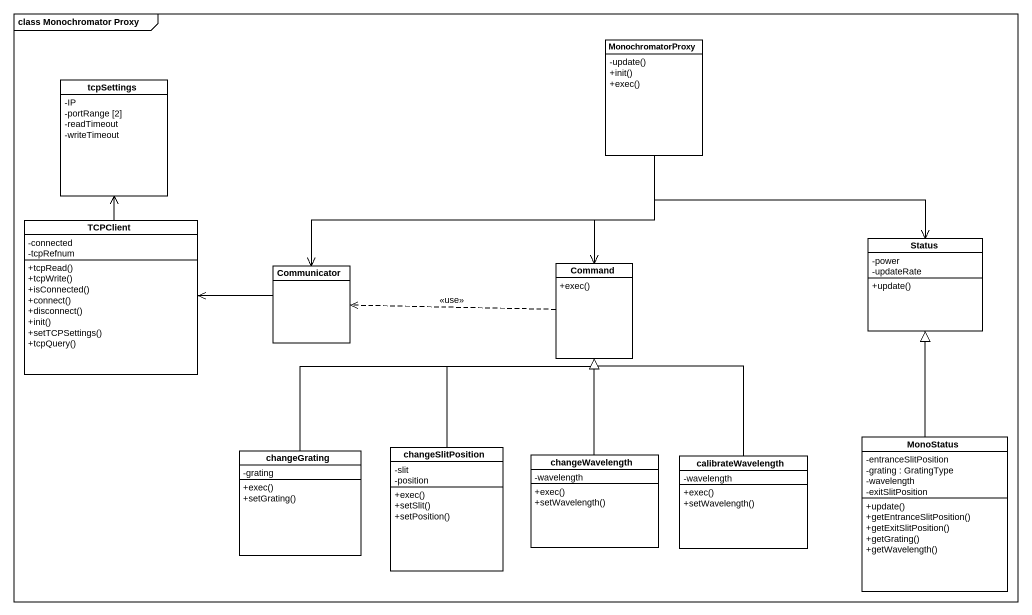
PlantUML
@startuml
mainframe class Monochromator Proxy
hide circle
hide empty members
skinparam classAttributeIconSize 0
class MonochromatorProxy {
  -update()
  +init()
  +exec()
}
class tcpSettings {
  -IP
  -portRange [2]
  -readTimeout
  -writeTimeout
}
class TCPClient {
  -connected
  -tcpRefnum
  +tcpRead()
  +tcpWrite()
  +isConnected()
  +connect()
  +disconnect()
  +init()
  +setTCPSettings()
  +tcpQuery()
}
class Status {
  -power
  -updateRate
  +update()
}
class Communicator
class Command {
  +exec()
}
class MonoStatus {
  -entranceSlitPosition
  -grating : GratingType
  -wavelength
  -exitSlitPosition
  +update()
  +getEntranceSlitPosition()
  +getExitSlitPosition()
  +getGrating()
  +getWavelength()
}
class changeGrating {
  -grating
  +exec()
  +setGrating()
}
class changeSlitPosition {
  -slit
  -position
  +exec()
  +setSlit()
  +setPosition()
}
class changeWavelength {
  -wavelength
  +exec()
  +setWavelength()
}
class calibrateWavelength {
  -wavelength
  +exec()
  +setWavelength()
}
MonochromatorProxy --> Status
MonochromatorProxy --> Communicator
MonochromatorProxy --> Command
TCPClient -up-> tcpSettings
Communicator -left-> TCPClient
Command .left.> Communicator : <<use>>
MonoStatus -up-|> Status
changeGrating -up-|> Command
changeSlitPosition -up-|> Command
changeWavelength -up-|> Command
calibrateWavelength -up-|> Command
@enduml
